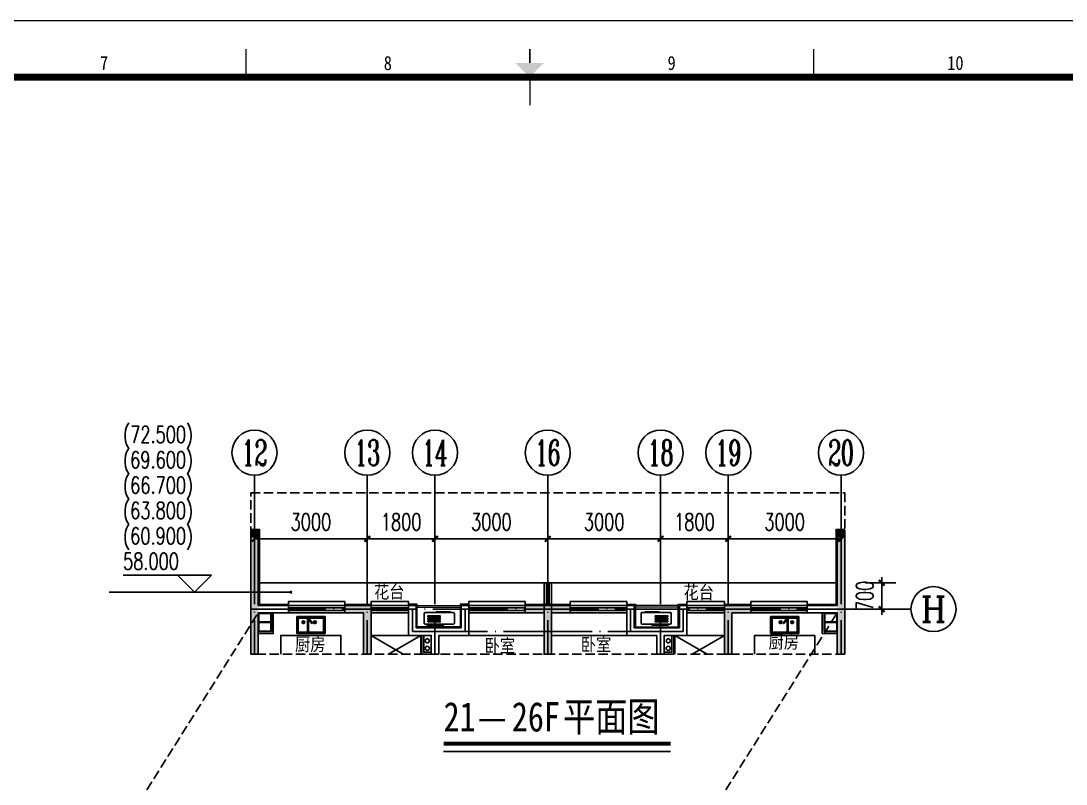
# Model space of a CAD drawing. Extents: x 802298 to 1915382, y -2285475 to -1340051.
# Drawn here: x 1374192 to 1401992, y -2216797 to -2196480 of the extents above; entities that cross this region are included whole.
import ezdxf
from ezdxf.enums import TextEntityAlignment as Align

# ---------------------------------------------------------------- set-up
doc = ezdxf.new("R2010")
doc.units = 0
doc.header["$LTSCALE"] = 1000
doc.header["$MEASUREMENT"] = 0
doc.linetypes.add('DASH', pattern=[0.35, 0.25, -0.1])
doc.linetypes.add('DOTE', pattern=[2.42, 2, -0.2, 0.02, -0.2])
doc.layers.get('0').update_dxf_attribs({"linetype": 'CONTINUOUS'})
doc.layers.get('Defpoints').update_dxf_attribs({"linetype": 'CONTINUOUS'})
for name, color, linetype in [('8', 8, 'CONTINUOUS'), ('AXIS', 3, 'CONTINUOUS'), ('AXIS_TEXT', 7, 'CONTINUOUS'), ('DIM_LEAD', 3, 'CONTINUOUS'), ('DIM_SYMB', 3, 'CONTINUOUS'), ('DOTE', 1, 'CONTINUOUS'), ('LM-粗', 255, 'CONTINUOUS'), ('PUB_TEXT', 7, 'CONTINUOUS'), ('WALL', 9, 'CONTINUOUS'), ('WINDOW', 4, 'CONTINUOUS'), ('厨卫', 154, 'CONTINUOUS'), ('家具', 33, 'CONTINUOUS'), ('平面填充', 252, 'CONTINUOUS'), ('看线', 5, 'CONTINUOUS'), ('窗檐', 6, 'CONTINUOUS')]:
    doc.layers.add(name, color=color, linetype=linetype)
for name, color, linetype, lineweight in [('保温', 150, 'CONTINUOUS', 9), ('图框', 7, 'CONTINUOUS', 5), ('栏杆百叶', 36, 'CONTINUOUS', 9)]:
    doc.layers.add(name, color=color, linetype=linetype, lineweight=lineweight)
doc.styles.add('_TCH_AXIS', font='COMPLEX', dxfattribs={"bigfont": 'GBCBIG'})
doc.styles.add('_TCH_DIM', font='SIMPLEX', dxfattribs={"bigfont": 'GBCBIG'})
doc.styles.add('COMPLEX', font='COMPLEX')
doc.styles.add('DIM_FONT', font='SIMPLEX', dxfattribs={"width": 0.7, "bigfont": 'GBCBIG'})
doc.styles.add('TKZ1', font='SIMHEI.TTF', dxfattribs={"width": 0.7})
doc.styles.add('黑体', font='SIMHEI.TTF', dxfattribs={"width": 0.8})
doc.dimstyles.new('DIMN150', dxfattribs={"dimscale": 1.5, "dimtxt": 300, "dimasz": 100, "dimexe": 250, "dimexo": 300, "dimgap": 150, "dimtad": 1, "dimdec": 0, "dimzin": 0, "dimdsep": 46, "dimtxsty": 'DIM_FONT', "dimblk": 'ARCHTICK', "dimcen": 0.09, "dimclrt": 7, "dimazin": 2, "dimtfac": 1, "dimtdec": 0, "dimtix": 1, "dimtmove": 2, "dimatfit": 3, "dimfxl": 0, "dimtolj": 1, "dimtzin": 0, "dimarcsym": 0})

# ---------------------------------------------------------------- blocks, each defined once
blk = doc.blocks.new('A$C1BE601A8')
for p, q in [((0, 0), (0, 450)), ((0, 450), (757, 450)), ((10, 10), (10, 440)), ((10, 440), (747, 440)), ((41, 393), (41, 50)), ((273, 408), (56, 408)), ((226, 300), (130, 300)), ((178, 248), (178, 348)), ((288, 50), (288, 393)), ((315, 427), (293, 411)), ((293, 411), (390, 273)), ((311, 393), (311, 50)), ((412, 288), (315, 427)), ((695, 408), (326, 408)), ((534, 300), (438, 300)), ((486, 248), (486, 348)), ((710, 50), (710, 393)), ((747, 440), (747, 10)), ((757, 450), (757, 0)), ((757, 0), (0, 0)), ((747, 10), (10, 10)), ((56, 35), (273, 35)), ((326, 35), (695, 35))]:
    blk.add_line(p, q)
for centre, radius in [((178, 300), 36.1), ((178, 300), 27.1), ((486, 300), 36.1), ((486, 300), 27.1)]:
    blk.add_circle(centre, radius)
for centre, radius, start, end in [((56, 393), 15, 90, 180), ((273, 393), 15, 0, 90), ((304, 419), 21.7, 342.6068, 267.3353), ((326, 393), 15, 90, 180), ((401, 281), 13.3, 214.971, 34.971), ((695, 393), 15, 0, 90), ((56, 50), 15, 180, 270), ((273, 50), 15, 270, 0), ((326, 50), 15, 180, 270), ((695, 50), 15, 270, 0)]:
    blk.add_arc(centre, radius, start, end)
blk = doc.blocks.new('A$C3CC255BA')
for p, q in [((242, 435), (242, 115)), ((257, 435), (257, 115)), ((125, 115), (125, 100)), ((375, 115), (375, 100))]:
    blk.add_line(p, q)
blk.add_lwpolyline([(500, 100), (0, 100), (0, 450), (500, 450)], close=True)
blk.add_lwpolyline([(550, 450), (550, 50), (0, 50)])
blk.add_lwpolyline([(465, 115), (35, 115, -0.414214), (15, 135), (15, 415, -0.414214), (35, 435), (465, 435, -0.414214), (485, 415), (485, 135, -0.414214)], format="xyb", close=True)
blk = doc.blocks.new('A$C4EB5717C')
at = {"layer": '家具', "color": 8}
for p, q in [((520, 110), (520, 120)), ((883, 100), (530, 100)), ((893, 120), (893, 110))]:
    blk.add_line(p, q, dxfattribs=at)
at = {"layer": '家具'}
blk.add_lwpolyline([(220, 120), (980, 120, 0.414214), (1000, 140), (1000, 410, 0.414214), (980, 430), (220, 430, 0.414214), (200, 410), (200, 140, 0.414214)], format="xyb", close=True, dxfattribs=at)
at = {"layer": '家具', "color": 8}
for points in [[(269, 459), (709, 459), (709, 444), (269, 444)], [(290, 372), (626, 372), (626, 343), (290, 343)], [(290, 306), (626, 306), (626, 277), (290, 277)], [(290, 240), (626, 240), (626, 211), (290, 211)]]:
    blk.add_lwpolyline(points, close=True, dxfattribs=at)
for centre, start, end in [((530, 110), 180, 270), ((883, 110), 270, 0)]:
    blk.add_arc(centre, 10, start, end, dxfattribs=at)
blk = doc.blocks.new('图框')
at = {"layer": '图框'}
for p, q in [((0, 88994), (-126000, 88994)), ((-69424, 88245), (-69424, 87496)), ((-54329, 88245), (-54329, 87496)), ((-61876, 87496), (-61876, 86747))]:
    blk.add_line(p, q, dxfattribs=at)
at = {"layer": '图框', "const_width": 44.9}
blk.add_lwpolyline([(-61876, 87870), (-61876, 88245)], dxfattribs=at)
at = {"layer": '图框', "const_width": 180}
blk.add_lwpolyline([(-1498, 87496), (-122254, 87496), (-122254, 1498), (-1498, 1498)], close=True, dxfattribs=at)
at = {"layer": '图框'}
blk.add_solid([(-62251, 87870), (-61502, 87870), (-61876, 87496)], dxfattribs=at)
at = {"layer": '图框', "style": 'TKZ1', "width": 0.85}
for s, height, p in [('7', 375, (-73197, 87870)), ('8', 375, (-65650, 87870)), ('9', 375, (-58103, 87870)), ('10', 374.6, (-50555, 87870))]:
    blk.add_text(s, height=height, dxfattribs=at).set_placement(p, align=Align.MIDDLE)
blk = doc.blocks.new('_ArchTick')
at = {"color": 0, "linetype": 'ByBlock', "const_width": 0.4}
blk.add_lwpolyline([(-0.5, -0.5), (0.5, 0.5)], dxfattribs=at)
blk = doc.blocks.new('*D520')
at = {"layer": 'AXIS', "color": 0, "lineweight": -2}
for p, q in [((1396646, -2211439), (1397463, -2211439)), ((1397088, -2211439), (1397088, -2211289)), ((1397088, -2212139), (1397088, -2211439)), ((1396646, -2212139), (1397463, -2212139)), ((1397088, -2212139), (1397088, -2212289))]:
    blk.add_line(p, q, dxfattribs=at)
at = {"layer": 'Defpoints', "color": 0}
for p in [(1396196, -2211439), (1397088, -2211439), (1396196, -2212139)]:
    blk.add_point(p, dxfattribs=at)
at = {"layer": 'AXIS', "color": 0, "lineweight": -2, "xscale": 150, "yscale": 150, "zscale": 150}
for p, rotation in [((1397088, -2211439), 270), ((1397088, -2212139), 90)]:
    blk.add_blockref('_ArchTick', p, dxfattribs=dict(at, rotation=rotation))
at = {"layer": 'AXIS', "color": 7, "insert": (1396638, -2211789), "char_height": 450, "attachment_point": 5, "rotation": 90, "style": 'DIM_FONT'}
blk.add_mtext('\\A1;700', dxfattribs=at)
blk = doc.blocks.new('*D521')
at = {"layer": 'AXIS', "color": 0, "lineweight": -2}
for p, q in [((1380406, -2210923), (1380406, -2209893)), ((1383406, -2210923), (1383406, -2209893)), ((1380406, -2210268), (1383406, -2210268))]:
    blk.add_line(p, q, dxfattribs=at)
at = {"layer": 'Defpoints', "color": 0}
for p in [(1383406, -2210268), (1380406, -2211373), (1383406, -2211373)]:
    blk.add_point(p, dxfattribs=at)
at = {"layer": 'AXIS', "color": 0, "lineweight": -2, "xscale": 150, "yscale": 150, "zscale": 150, "rotation": 180}
blk.add_blockref('_ArchTick', (1380406, -2210268), dxfattribs=at)
at = {"layer": 'AXIS', "color": 0, "lineweight": -2, "xscale": 150, "yscale": 150, "zscale": 150}
blk.add_blockref('_ArchTick', (1383406, -2210268), dxfattribs=at)
at = {"layer": 'AXIS', "color": 7, "insert": (1381906, -2209818), "char_height": 450, "attachment_point": 5, "style": 'DIM_FONT'}
blk.add_mtext('\\A1;3000', dxfattribs=at)
blk = doc.blocks.new('*D522')
at = {"layer": 'AXIS', "color": 0, "lineweight": -2}
for p, q in [((1383406, -2210923), (1383406, -2209893)), ((1385206, -2210923), (1385206, -2209893)), ((1383406, -2210268), (1385206, -2210268))]:
    blk.add_line(p, q, dxfattribs=at)
at = {"layer": 'Defpoints', "color": 0}
for p in [(1385206, -2210268), (1383406, -2211373), (1385206, -2211373)]:
    blk.add_point(p, dxfattribs=at)
at = {"layer": 'AXIS', "color": 0, "lineweight": -2, "xscale": 150, "yscale": 150, "zscale": 150, "rotation": 180}
blk.add_blockref('_ArchTick', (1383406, -2210268), dxfattribs=at)
at = {"layer": 'AXIS', "color": 0, "lineweight": -2, "xscale": 150, "yscale": 150, "zscale": 150}
blk.add_blockref('_ArchTick', (1385206, -2210268), dxfattribs=at)
at = {"layer": 'AXIS', "color": 7, "insert": (1384306, -2209818), "char_height": 450, "attachment_point": 5, "style": 'DIM_FONT'}
blk.add_mtext('\\A1;1800', dxfattribs=at)
blk = doc.blocks.new('*D523')
at = {"layer": 'AXIS', "color": 0, "lineweight": -2}
for p, q in [((1385206, -2210923), (1385206, -2209893)), ((1388206, -2210923), (1388206, -2209893)), ((1385206, -2210268), (1388206, -2210268))]:
    blk.add_line(p, q, dxfattribs=at)
at = {"layer": 'Defpoints', "color": 0}
for p in [(1388206, -2210268), (1385206, -2211373), (1388206, -2211373)]:
    blk.add_point(p, dxfattribs=at)
at = {"layer": 'AXIS', "color": 0, "lineweight": -2, "xscale": 150, "yscale": 150, "zscale": 150, "rotation": 180}
blk.add_blockref('_ArchTick', (1385206, -2210268), dxfattribs=at)
at = {"layer": 'AXIS', "color": 0, "lineweight": -2, "xscale": 150, "yscale": 150, "zscale": 150}
blk.add_blockref('_ArchTick', (1388206, -2210268), dxfattribs=at)
at = {"layer": 'AXIS', "color": 7, "insert": (1386706, -2209818), "char_height": 450, "attachment_point": 5, "style": 'DIM_FONT'}
blk.add_mtext('\\A1;3000', dxfattribs=at)
blk = doc.blocks.new('*D524')
at = {"layer": 'AXIS', "color": 0, "lineweight": -2}
for p, q in [((1388206, -2210923), (1388206, -2209893)), ((1391206, -2210923), (1391206, -2209893)), ((1388206, -2210268), (1391206, -2210268))]:
    blk.add_line(p, q, dxfattribs=at)
at = {"layer": 'Defpoints', "color": 0}
for p in [(1391206, -2210268), (1388206, -2211373), (1391206, -2211373)]:
    blk.add_point(p, dxfattribs=at)
at = {"layer": 'AXIS', "color": 0, "lineweight": -2, "xscale": 150, "yscale": 150, "zscale": 150, "rotation": 180}
blk.add_blockref('_ArchTick', (1388206, -2210268), dxfattribs=at)
at = {"layer": 'AXIS', "color": 0, "lineweight": -2, "xscale": 150, "yscale": 150, "zscale": 150}
blk.add_blockref('_ArchTick', (1391206, -2210268), dxfattribs=at)
at = {"layer": 'AXIS', "color": 7, "insert": (1389706, -2209818), "char_height": 450, "attachment_point": 5, "style": 'DIM_FONT'}
blk.add_mtext('\\A1;3000', dxfattribs=at)
blk = doc.blocks.new('*D525')
at = {"layer": 'AXIS', "color": 0, "lineweight": -2}
for p, q in [((1391206, -2210923), (1391206, -2209893)), ((1393006, -2210923), (1393006, -2209893)), ((1391206, -2210268), (1393006, -2210268))]:
    blk.add_line(p, q, dxfattribs=at)
at = {"layer": 'Defpoints', "color": 0}
for p in [(1393006, -2210268), (1391206, -2211373), (1393006, -2211373)]:
    blk.add_point(p, dxfattribs=at)
at = {"layer": 'AXIS', "color": 0, "lineweight": -2, "xscale": 150, "yscale": 150, "zscale": 150, "rotation": 180}
blk.add_blockref('_ArchTick', (1391206, -2210268), dxfattribs=at)
at = {"layer": 'AXIS', "color": 0, "lineweight": -2, "xscale": 150, "yscale": 150, "zscale": 150}
blk.add_blockref('_ArchTick', (1393006, -2210268), dxfattribs=at)
at = {"layer": 'AXIS', "color": 7, "insert": (1392106, -2209818), "char_height": 450, "attachment_point": 5, "style": 'DIM_FONT'}
blk.add_mtext('\\A1;1800', dxfattribs=at)
blk = doc.blocks.new('*D526')
at = {"layer": 'AXIS', "color": 0, "lineweight": -2}
for p, q in [((1393006, -2210923), (1393006, -2209893)), ((1396006, -2210923), (1396006, -2209893)), ((1393006, -2210268), (1396006, -2210268))]:
    blk.add_line(p, q, dxfattribs=at)
at = {"layer": 'Defpoints', "color": 0}
for p in [(1396006, -2210268), (1393006, -2211373), (1396006, -2211373)]:
    blk.add_point(p, dxfattribs=at)
at = {"layer": 'AXIS', "color": 0, "lineweight": -2, "xscale": 150, "yscale": 150, "zscale": 150, "rotation": 180}
blk.add_blockref('_ArchTick', (1393006, -2210268), dxfattribs=at)
at = {"layer": 'AXIS', "color": 0, "lineweight": -2, "xscale": 150, "yscale": 150, "zscale": 150}
blk.add_blockref('_ArchTick', (1396006, -2210268), dxfattribs=at)
at = {"layer": 'AXIS', "color": 7, "insert": (1394506, -2209818), "char_height": 450, "attachment_point": 5, "style": 'DIM_FONT'}
blk.add_mtext('\\A1;3000', dxfattribs=at)
blk = doc.blocks.new('$TCHSYS$WIN2D')
for p, q in [((-0.5, 0.5), (0.5, 0.5)), ((-0.5, 0.5), (-0.5, -0.5)), ((0.5, 0.5), (0.5, -0.5)), ((0.5, 0.167), (-0.5, 0.167)), ((0.5, -0.167), (-0.5, -0.167)), ((-0.5, -0.5), (0.5, -0.5))]:
    blk.add_line(p, q)
blk = doc.blocks.new('_AXISO')
blk.add_circle((0, 0), 0.5)
at = {"layer": 'AXIS_TEXT', "style": 'COMPLEX', "width": 1.041667}
blk.add_attdef('A', text='', height=0.56, dxfattribs=at).set_placement((-0.25, -0.28), (0.25, -0.28), align=Align.FIT)

msp = doc.modelspace()

# ---------------------------------------------------------------- linework, layer by layer
at = {"layer": '8', "linetype": 'DASH'}
for p, q in [((1371390.5, -2226726.4), (1380505.9, -2212239.2)), ((1386790.5, -2226726.4), (1395905.9, -2212239.2))]:
    msp.add_line(p, q, dxfattribs=at)
msp.add_lwpolyline([(1380305.9, -2209043), (1396105.9, -2209043), (1396105.9, -2213339.2), (1380305.9, -2213339.2)], close=True, dxfattribs=at)
at = {"layer": 'AXIS'}
for p, q in [((1380405.9, -2210138.5), (1380405.9, -2208574.7)), ((1383405.9, -2210138.5), (1383405.9, -2208574.7)), ((1385205.9, -2210138.5), (1385205.9, -2208574.7)), ((1388205.9, -2210138.5), (1388205.9, -2208574.7)), ((1391205.9, -2210138.5), (1391205.9, -2208574.7)), ((1393005.9, -2210138.5), (1393005.9, -2208574.7)), ((1396005.9, -2210138.5), (1396005.9, -2208574.7)), ((1379258.1, -2211238.7), (1376910.6, -2211238.7)), ((1378808.1, -2211688.7), (1378358.1, -2211238.7)), ((1378808.1, -2211688.7), (1379258.1, -2211238.7)), ((1396005.9, -2212139.2), (1397866.3, -2212139.2))]:
    msp.add_line(p, q, dxfattribs=at)
at = {"layer": 'DIM_LEAD'}
for p, q in [((1376774.5, -2211688.7), (1376542.1, -2211688.7)), ((1381370.3, -2211688.7), (1376774.5, -2211688.7))]:
    msp.add_line(p, q, dxfattribs=at)
at = {"layer": 'DIM_LEAD', "const_width": 40}
msp.add_lwpolyline([(1381390.3, -2211688.7, 1), (1381350.3, -2211688.7, 1)], format="xyb", close=True, dxfattribs=at)
at = {"layer": 'DIM_SYMB', "const_width": 105}
msp.add_lwpolyline([(1385435.3, -2215721.1), (1391471.2, -2215721.1)], dxfattribs=at)
at = {"layer": 'DIM_SYMB'}
msp.add_lwpolyline([(1385435.3, -2215931.1), (1391471.2, -2215931.1)], dxfattribs=at)
at = {"layer": 'DOTE', "linetype": 'DOTE'}
for p, q in [((1380405.9, -2210009.2), (1380405.9, -2213339.2)), ((1383405.9, -2210009.2), (1383405.9, -2213339.2)), ((1385205.9, -2210009.2), (1385205.9, -2213339.2)), ((1388205.9, -2210009.2), (1388205.9, -2213339.2)), ((1388205.9, -2210009.2), (1388205.9, -2213339.2)), ((1391205.9, -2210009.2), (1391205.9, -2213339.2)), ((1393005.9, -2210009.2), (1393005.9, -2213339.2)), ((1396005.9, -2210009.2), (1396005.9, -2213339.2)), ((1380305.9, -2212139.2), (1396564.4, -2212139.2)), ((1384605.9, -2212139.2), (1384605.9, -2212739.2)), ((1386005.9, -2212139.2), (1386005.9, -2212739.2)), ((1390405.9, -2212139.2), (1390405.9, -2212739.2)), ((1391805.9, -2212139.2), (1391805.9, -2212739.2)), ((1384605.9, -2212739.2), (1389205.9, -2212739.2)), ((1391805.9, -2212739.2), (1387205.9, -2212739.2))]:
    msp.add_line(p, q, dxfattribs=at)
at = {"layer": 'LM-粗', "ltscale": 0.5}
msp.add_lwpolyline([(1380535.9, -2211439.2), (1395875.9, -2211439.2)], dxfattribs=at)
at = {"layer": 'LM-粗', "color": 8, "ltscale": 0.5}
for points in [[(1382805.9, -2212039.2), (1383505.9, -2212039.2), (1383505.9, -2213339.2), (1383305.9, -2213339.2), (1383305.9, -2212239.2), (1382805.9, -2212239.2)], [(1387605.9, -2212039.2), (1388305.9, -2212039.2), (1388305.9, -2213339.2), (1388105.9, -2213339.2), (1388105.9, -2212239.2), (1387605.9, -2212239.2)], [(1388805.9, -2212039.2), (1388105.9, -2212039.2), (1388105.9, -2213339.2), (1388305.9, -2213339.2), (1388305.9, -2212239.2), (1388805.9, -2212239.2)], [(1393605.9, -2212039.2), (1392905.9, -2212039.2), (1392905.9, -2213339.2), (1393105.9, -2213339.2), (1393105.9, -2212239.2), (1393605.9, -2212239.2)]]:
    msp.add_lwpolyline(points, close=True, dxfattribs=at)
for points in [[(1380305.9, -2210239.2), (1380505.9, -2210239.2), (1380305.9, -2210039.2), (1380505.9, -2210039.2)], [(1396105.9, -2210239.2), (1395905.9, -2210239.2), (1396105.9, -2210039.2), (1395905.9, -2210039.2)], [(1380305.9, -2213339.2), (1380505.9, -2213339.2), (1380305.9, -2210239.2), (1380505.9, -2210239.2)], [(1396105.9, -2213339.2), (1395905.9, -2213339.2), (1396105.9, -2210239.2), (1395905.9, -2210239.2)], [(1382805.9, -2212039.2), (1382805.9, -2212239.2), (1383305.9, -2212039.2), (1383305.9, -2212239.2)], [(1383505.9, -2213339.2), (1383305.9, -2213339.2), (1383505.9, -2212039.2), (1383305.9, -2212039.2)], [(1387605.9, -2212239.2), (1387605.9, -2212039.2), (1388105.9, -2212239.2), (1388105.9, -2212039.2)], [(1388305.9, -2213339.2), (1388105.9, -2213339.2), (1388305.9, -2212039.2), (1388105.9, -2212039.2)], [(1388105.9, -2213339.2), (1388305.9, -2213339.2), (1388105.9, -2212039.2), (1388305.9, -2212039.2)], [(1388805.9, -2212239.2), (1388805.9, -2212039.2), (1388305.9, -2212239.2), (1388305.9, -2212039.2)], [(1392905.9, -2213339.2), (1393105.9, -2213339.2), (1392905.9, -2212039.2), (1393105.9, -2212039.2)], [(1393605.9, -2212039.2), (1393605.9, -2212239.2), (1393105.9, -2212039.2), (1393105.9, -2212239.2)]]:
    msp.add_solid(points, dxfattribs=at)
at = {"layer": 'WALL'}
for p, q in [((1380305.9, -2210039.2), (1380305.9, -2212139.2)), ((1380505.9, -2210039.2), (1380305.9, -2210039.2)), ((1380505.9, -2210039.2), (1380505.9, -2212039.2)), ((1395905.9, -2210039.2), (1395905.9, -2212039.2)), ((1396105.9, -2210039.2), (1395905.9, -2210039.2)), ((1396105.9, -2210039.2), (1396105.9, -2212139.2)), ((1388305.9, -2211439.2), (1388105.9, -2211439.2)), ((1381305.9, -2212039.2), (1380505.9, -2212039.2)), ((1381305.9, -2212239.2), (1381305.9, -2212039.2)), ((1383405.9, -2212039.2), (1382805.9, -2212039.2)), ((1382805.9, -2212039.2), (1382805.9, -2212239.2)), ((1383505.9, -2212039.2), (1383405.9, -2212039.2)), ((1383505.9, -2212239.2), (1383505.9, -2212039.2)), ((1384705.9, -2212039.2), (1384505.9, -2212039.2)), ((1384505.9, -2212039.2), (1384505.9, -2212239.2)), ((1384705.9, -2212039.2), (1384705.9, -2212639.2)), ((1385905.9, -2212039.2), (1385905.9, -2212639.2)), ((1386105.9, -2212039.2), (1385905.9, -2212039.2)), ((1386105.9, -2212239.2), (1386105.9, -2212039.2)), ((1388205.9, -2212039.2), (1387605.9, -2212039.2)), ((1387605.9, -2212039.2), (1387605.9, -2212239.2)), ((1388305.9, -2212009.2), (1388105.9, -2212009.2)), ((1388805.9, -2212039.2), (1388205.9, -2212039.2)), ((1388805.9, -2212239.2), (1388805.9, -2212039.2)), ((1390505.9, -2212039.2), (1390305.9, -2212039.2)), ((1390305.9, -2212039.2), (1390305.9, -2212239.2)), ((1390505.9, -2212039.2), (1390505.9, -2212639.2)), ((1391905.9, -2212039.2), (1391705.9, -2212039.2)), ((1391705.9, -2212039.2), (1391705.9, -2212639.2)), ((1391905.9, -2212239.2), (1391905.9, -2212039.2)), ((1393005.9, -2212039.2), (1392905.9, -2212039.2)), ((1392905.9, -2212039.2), (1392905.9, -2212239.2)), ((1393605.9, -2212039.2), (1393005.9, -2212039.2)), ((1393605.9, -2212239.2), (1393605.9, -2212039.2)), ((1395905.9, -2212039.2), (1395105.9, -2212039.2)), ((1395105.9, -2212039.2), (1395105.9, -2212239.2)), ((1380305.9, -2212139.2), (1380305.9, -2213339.2)), ((1380505.9, -2212239.2), (1381305.9, -2212239.2)), ((1380505.9, -2212239.2), (1380505.9, -2213339.2)), ((1382805.9, -2212239.2), (1383305.9, -2212239.2)), ((1383305.9, -2212239.2), (1383305.9, -2213339.2)), ((1383505.9, -2212239.2), (1383505.9, -2213339.2)), ((1384505.9, -2212239.2), (1384505.9, -2212839.2)), ((1386105.9, -2212239.2), (1386105.9, -2212839.2)), ((1387605.9, -2212239.2), (1388105.9, -2212239.2)), ((1388105.9, -2212239.2), (1388105.9, -2213339.2)), ((1388305.9, -2212239.2), (1388305.9, -2213339.2)), ((1388305.9, -2212239.2), (1388805.9, -2212239.2)), ((1390305.9, -2212239.2), (1390305.9, -2212839.2)), ((1391905.9, -2212239.2), (1391905.9, -2212839.2)), ((1392905.9, -2212239.2), (1392905.9, -2213339.2)), ((1393105.9, -2212239.2), (1393105.9, -2213339.2)), ((1393105.9, -2212239.2), (1393605.9, -2212239.2)), ((1395105.9, -2212239.2), (1395905.9, -2212239.2)), ((1395905.9, -2212239.2), (1395905.9, -2213339.2)), ((1396105.9, -2212139.2), (1396105.9, -2213339.2)), ((1384505.9, -2212839.2), (1385105.9, -2212839.2)), ((1384705.9, -2212639.2), (1385205.9, -2212639.2)), ((1385105.9, -2212839.2), (1385105.9, -2213339.2)), ((1385205.9, -2212639.2), (1385905.9, -2212639.2)), ((1385305.9, -2212839.2), (1385305.9, -2213339.2)), ((1385305.9, -2212839.2), (1386105.9, -2212839.2)), ((1391105.9, -2212839.2), (1390305.9, -2212839.2)), ((1391205.9, -2212639.2), (1390505.9, -2212639.2)), ((1391105.9, -2212839.2), (1391105.9, -2213339.2)), ((1391705.9, -2212639.2), (1391205.9, -2212639.2)), ((1391305.9, -2212839.2), (1391305.9, -2213339.2)), ((1391905.9, -2212839.2), (1391305.9, -2212839.2)), ((1380505.9, -2213339.2), (1380305.9, -2213339.2)), ((1383505.9, -2213339.2), (1383305.9, -2213339.2)), ((1385305.9, -2213339.2), (1385105.9, -2213339.2)), ((1388305.9, -2213339.2), (1388105.9, -2213339.2)), ((1391305.9, -2213339.2), (1391105.9, -2213339.2)), ((1393105.9, -2213339.2), (1392905.9, -2213339.2)), ((1396105.9, -2213339.2), (1395905.9, -2213339.2))]:
    msp.add_line(p, q, dxfattribs=at)
at = {"layer": '保温', "ltscale": 0.5}
for points in [[(1380305.9, -2210009.2), (1380535.9, -2210009.2), (1380535.9, -2212009.2), (1381305.9, -2212009.2), (1381305.9, -2212039.2)], [(1395105.9, -2212039.2), (1395105.9, -2212009.2), (1395875.9, -2212009.2), (1395875.9, -2210009.2), (1396105.9, -2210009.2)], [(1382805.9, -2212039.2), (1382805.9, -2212009.2), (1383505.9, -2212009.2), (1383505.9, -2212039.2)], [(1386105.9, -2212039.2), (1386105.9, -2212009.2), (1385875.9, -2212009.2), (1385875.9, -2212609.2), (1384735.9, -2212609.2), (1384735.9, -2212009.2), (1384505.9, -2212009.2), (1384505.9, -2212039.2)], [(1387605.9, -2212039.2), (1387605.9, -2212009.2), (1388805.9, -2212009.2), (1388805.9, -2212039.2)], [(1390305.9, -2212039.2), (1390305.9, -2212009.2), (1390535.9, -2212009.2), (1390535.9, -2212609.2), (1391675.9, -2212609.2), (1391675.9, -2212009.2), (1391905.9, -2212009.2), (1391905.9, -2212039.2)], [(1392905.9, -2212039.2), (1392905.9, -2212009.2), (1393605.9, -2212009.2), (1393605.9, -2212039.2)]]:
    msp.add_lwpolyline(points, dxfattribs=at)
at = {"layer": '厨卫'}
for p, q in [((1384363, -2213339.2), (1383505.9, -2212839.2)), ((1383968.7, -2213339.2), (1384825.8, -2212839.2)), ((1384825.8, -2212839.2), (1384825.8, -2213339.2)), ((1391586.1, -2212839.2), (1391586.1, -2213339.2)), ((1392443.1, -2213339.2), (1391586.1, -2212839.2)), ((1392048.9, -2213339.2), (1392905.9, -2212839.2)), ((1384855.6, -2213339.1), (1384855.8, -2213339.2)), ((1385106.1, -2213339.1), (1385105.9, -2213339.2)), ((1391305.8, -2213339.1), (1391305.9, -2213339.2)), ((1391556.2, -2213339.1), (1391556.1, -2213339.2))]:
    msp.add_line(p, q, dxfattribs=at)
for points in [[(1380535.9, -2212239.2), (1383305.9, -2212239.2), (1383305.9, -2213339.2)], [(1395905.9, -2213339.2), (1395905.9, -2212239.2), (1393105.9, -2212239.2), (1393105.9, -2213339.2)], [(1381105.9, -2213339.2), (1381105.9, -2212839.2), (1382705.9, -2212839.2), (1382705.9, -2213339.2)], [(1384855.8, -2212839.2), (1384855.8, -2213339.2), (1385105.9, -2213339.2)], [(1391556.1, -2212839.2), (1391556.1, -2213339.2), (1391305.9, -2213339.2)], [(1395305.9, -2213339.2), (1395305.9, -2212839.2), (1393705.9, -2212839.2), (1393705.9, -2213339.2)]]:
    msp.add_lwpolyline(points, dxfattribs=at)
at = {"layer": '厨卫', "ltscale": 0.5}
for points in [[(1385105.9, -2213339.2), (1385105.9, -2212839.2), (1383505.9, -2212839.2), (1383505.9, -2213339.2)], [(1391305.9, -2213339.2), (1391305.9, -2212839.2), (1392905.9, -2212839.2), (1392905.9, -2213339.2)]]:
    msp.add_lwpolyline(points, dxfattribs=at)
at = {"layer": '厨卫'}
for points in [[(1385105.9, -2213289.2), (1385105.9, -2212839.2), (1384905.8, -2212839.2), (1384905.8, -2213289.2)], [(1391305.9, -2213289.2), (1391305.9, -2212839.2), (1391506.1, -2212839.2), (1391506.1, -2213289.2)]]:
    msp.add_lwpolyline(points, close=True, dxfattribs=at)
for centre in [(1385000.7, -2212982.8), (1385002, -2213183.8), (1391409.8, -2213183.8), (1391411.1, -2212982.8)]:
    msp.add_circle(centre, 55, dxfattribs=at)
at = {"layer": '平面填充', "ltscale": 0.5}
for points in [[(1382705.9, -2213339.2), (1382705.9, -2212839.2), (1381105.9, -2212839.2), (1381105.9, -2213339.2)], [(1395305.9, -2213339.2), (1395305.9, -2212839.2), (1393705.9, -2212839.2), (1393705.9, -2213339.2)]]:
    msp.add_lwpolyline(points, dxfattribs=at)
at = {"layer": '栏杆百叶'}
for p, q in [((1384735.9, -2212039.2), (1385875.9, -2212039.2)), ((1391675.9, -2212039.2), (1390535.9, -2212039.2)), ((1384735.9, -2212089.2), (1385875.9, -2212089.2)), ((1391675.9, -2212089.2), (1390535.9, -2212089.2))]:
    msp.add_line(p, q, dxfattribs=at)
at = {"layer": '看线'}
for p, q in [((1383505.9, -2212839.2), (1384505.9, -2212839.2)), ((1384505.9, -2212839.2), (1383505.9, -2212839.2)), ((1386105.9, -2212839.2), (1388105.9, -2212839.2)), ((1390305.9, -2212839.2), (1388305.9, -2212839.2)), ((1392905.9, -2212839.2), (1391905.9, -2212839.2)), ((1391905.9, -2212839.2), (1392905.9, -2212839.2))]:
    msp.add_line(p, q, dxfattribs=at)
at = {"layer": '窗檐', "ltscale": 0.5}
for points in [[(1381305.9, -2212039.2), (1381305.9, -2211939.2), (1382805.9, -2211939.2), (1382805.9, -2212039.2)], [(1383505.9, -2212039.2), (1383505.9, -2211939.2), (1384505.9, -2211939.2), (1384505.9, -2212039.2)], [(1386105.9, -2212039.2), (1386105.9, -2211939.2), (1387605.9, -2211939.2), (1387605.9, -2212039.2)], [(1388805.9, -2212039.2), (1388805.9, -2211939.2), (1390305.9, -2211939.2), (1390305.9, -2212039.2)], [(1391905.9, -2212039.2), (1391905.9, -2211939.2), (1392905.9, -2211939.2), (1392905.9, -2212039.2)], [(1393605.9, -2212039.2), (1393605.9, -2211939.2), (1395105.9, -2211939.2), (1395105.9, -2212039.2)]]:
    msp.add_lwpolyline(points, dxfattribs=at)

# ---------------------------------------------------------------- block references
at = {"layer": 'AXIS'}
ref = msp.add_blockref('_AXISO', (1380405.9, -2207974.7), dxfattribs=dict(at, xscale=1200, yscale=1200, zscale=1200))
ref.add_attrib('A', '12', dxfattribs={"layer": 'AXIS_TEXT', "height": 678.82, "style": '_TCH_AXIS', "width": 0.724138}).set_placement((1380066.5, -2208314.1), (1380745.3, -2208314.1), align=Align.FIT)
ref = msp.add_blockref('_AXISO', (1383405.9, -2207974.7), dxfattribs=dict(at, xscale=1200, yscale=1200, zscale=1200))
ref.add_attrib('A', '13', dxfattribs={"layer": 'AXIS_TEXT', "height": 678.82, "style": '_TCH_AXIS', "width": 0.724138}).set_placement((1383066.5, -2208314.1), (1383745.3, -2208314.1), align=Align.FIT)
ref = msp.add_blockref('_AXISO', (1385205.9, -2207974.7), dxfattribs=dict(at, xscale=1200, yscale=1200, zscale=1200))
ref.add_attrib('A', '14', dxfattribs={"layer": 'AXIS_TEXT', "height": 678.82, "style": '_TCH_AXIS', "width": 0.677419}).set_placement((1384866.5, -2208314.1), (1385545.3, -2208314.1), align=Align.FIT)
ref = msp.add_blockref('_AXISO', (1388205.9, -2207974.7), dxfattribs=dict(at, xscale=1200, yscale=1200, zscale=1200))
ref.add_attrib('A', '16', dxfattribs={"layer": 'AXIS_TEXT', "height": 678.82, "style": '_TCH_AXIS', "width": 0.724138}).set_placement((1387866.5, -2208314.1), (1388545.3, -2208314.1), align=Align.FIT)
ref = msp.add_blockref('_AXISO', (1391205.9, -2207974.7), dxfattribs=dict(at, xscale=1200, yscale=1200, zscale=1200))
ref.add_attrib('A', '18', dxfattribs={"layer": 'AXIS_TEXT', "height": 678.82, "style": '_TCH_AXIS', "width": 0.724138}).set_placement((1390866.5, -2208314.1), (1391545.3, -2208314.1), align=Align.FIT)
ref = msp.add_blockref('_AXISO', (1393005.9, -2207974.7), dxfattribs=dict(at, xscale=1200, yscale=1200, zscale=1200))
ref.add_attrib('A', '19', dxfattribs={"layer": 'AXIS_TEXT', "height": 678.82, "style": '_TCH_AXIS', "width": 0.724138}).set_placement((1392666.5, -2208314.1), (1393345.3, -2208314.1), align=Align.FIT)
ref = msp.add_blockref('_AXISO', (1396005.9, -2207974.7), dxfattribs=dict(at, xscale=1200, yscale=1200, zscale=1200))
ref.add_attrib('A', '20', dxfattribs={"layer": 'AXIS_TEXT', "height": 678.82, "style": '_TCH_AXIS', "width": 0.617647}).set_placement((1395666.5, -2208314.1), (1396345.3, -2208314.1), align=Align.FIT)
ref = msp.add_blockref('_AXISO', (1398466.3, -2212139.2), dxfattribs=dict(at, xscale=1200, yscale=1200, zscale=1200))
ref.add_attrib('A', 'H', dxfattribs={"layer": 'AXIS_TEXT', "height": 678.8, "style": '_TCH_AXIS', "width": 1.05}).set_placement((1398126.8, -2212478.7), (1398805.7, -2212478.7), align=Align.FIT)
at = {"layer": 'WINDOW', "color": 4}
for p, xscale, yscale, zscale, rotation in [((1388205.9, -2211724.2), 569.9999898101669, -200, 569.9999898101669, 90.00000000189569), ((1384005.9, -2212139.2), 1000, -200, 1000, 359.9999999995998), ((1386855.9, -2212139.2), 1500, -200, 1500, 359.9999999995634), ((1389555.9, -2212139.2), 1500, 200, 1500, 180.0000000435497), ((1392405.9, -2212139.2), 1000, 200, 1000, 180.0000000435114), ((1394355.9, -2212139.2), 1500, 200, 1500, 180.0000000431067)]:
    msp.add_blockref('$TCHSYS$WIN2D', p, dxfattribs=dict(at, xscale=xscale, yscale=yscale, zscale=zscale, rotation=rotation))
at = {"layer": 'WINDOW', "color": 4, "xscale": 1500, "yscale": -200, "zscale": 1500}
msp.add_blockref('$TCHSYS$WIN2D', (1382055.9, -2212139.2), dxfattribs=at)
at = {"layer": '厨卫', "extrusion": (0, 0, -1), "zscale": -1, "rotation": 270}
msp.add_blockref('A$C3CC255BA', (-1380955.9, -2212239.2), dxfattribs=at)
at = {"layer": '厨卫', "extrusion": (0, 0, -1), "xscale": -1, "zscale": -1, "rotation": 89.99999994663916}
msp.add_blockref('A$C3CC255BA', (-1395455.9, -2212239.2), dxfattribs=at)
at = {"layer": '厨卫', "rotation": 5.336085289072462e-08}
msp.add_blockref('A$C1BE601A8', (1381527.4, -2212789.2), dxfattribs=at)
at = {"layer": '厨卫', "xscale": -1, "rotation": 359.9999999866598}
msp.add_blockref('A$C1BE601A8', (1394884.4, -2212789.2), dxfattribs=at)
at = {"layer": '图框'}
msp.add_blockref('图框', (1449602.6, -2285474.5), dxfattribs=at)
at = {"layer": '家具', "xscale": -1, "rotation": 180}
msp.add_blockref('A$C4EB5717C', (1384721.5, -2212108), dxfattribs=at)
at = {"layer": '家具', "rotation": 180.0000000400206}
msp.add_blockref('A$C4EB5717C', (1391690.3, -2212108), dxfattribs=at)

# ---------------------------------------------------------------- texts
at = {"layer": 'PUB_TEXT'}
for s, height, style, width, p in [('(72.500)', 446.25, '_TCH_DIM', 0.705882, (1376910.6, -2207713.7)), ('(69.600)', 446.25, '_TCH_DIM', 0.705882, (1376910.6, -2208388.7)), ('(66.700)', 446.25, '_TCH_DIM', 0.705882, (1376910.6, -2209063.7)), ('(63.800)', 446.25, '_TCH_DIM', 0.705882, (1376910.6, -2209738.7)), ('(60.900)', 446.25, '_TCH_DIM', 0.705882, (1376910.6, -2210413.7)), ('58.000', 446.25, '_TCH_DIM', 0.705882, (1376910.6, -2211088.7)), ('平面图', 784.18, '黑体', 0.8, (1388611, -2215395.9)), ('21', 784.18, '黑体', 0.8, (1385435.3, -2215395.9)), ('26F', 784.18, '黑体', 0.8, (1387249.9, -2215395.9)), ('—', 784.2, '黑体', 0.8, (1386342.6, -2215395.9))]:
    msp.add_text(s, height=height, dxfattribs=dict(at, style=style, width=width)).set_placement(p)
at = {"layer": 'PUB_TEXT', "style": '黑体', "width": 0.85}
for s, p in [('花台', (1383989.5, -2211852.6)), ('花台', (1392222.1, -2211865.7)), ('厨房', (1381890.3, -2213248.5)), ('卧室', (1389489.5, -2213256, 0)), ('厨房', (1394483.5, -2213185.4)), ('卧室', (1386932.1, -2213287, 0))]:
    msp.add_text(s, height=350, dxfattribs=at).set_placement(p, align=Align.CENTER)

# ---------------------------------------------------------------- dimensions: what is measured, and where the dimension line sits
at = {"layer": 'AXIS'}
for p1, p2, distance, picture, middle in [((1380405.9, -2211373.4), (1383405.9, -2211373.4), 1105.6, '*D521', (1381905.9, -2209817.8)), ((1383405.9, -2211373.4), (1385205.9, -2211373.4), 1105.6, '*D522', (1384305.9, -2209817.8)), ((1385205.9, -2211373.4), (1388205.9, -2211373.4), 1105.6, '*D523', (1386705.9, -2209817.8)), ((1388205.9, -2211373.4), (1391205.9, -2211373.4), 1105.6, '*D524', (1389705.9, -2209817.8)), ((1391205.9, -2211373.4), (1393005.9, -2211373.4), 1105.6, '*D525', (1392105.9, -2209817.8)), ((1393005.9, -2211373.4), (1396005.9, -2211373.4), 1105.6, '*D526', (1394505.9, -2209817.8)), ((1396195.8, -2212139.2), (1396195.8, -2211439.2), -892.3, '*D520', (1396638.2, -2211789.2))]:
    dim = msp.add_aligned_dim(p1=p1, p2=p2, distance=distance, dimstyle='DIMN150', dxfattribs=at)
    dim.commit()
    dim.dimension.update_dxf_attribs({"geometry": picture, "text_midpoint": middle})

doc.saveas('drawing.dxf')
